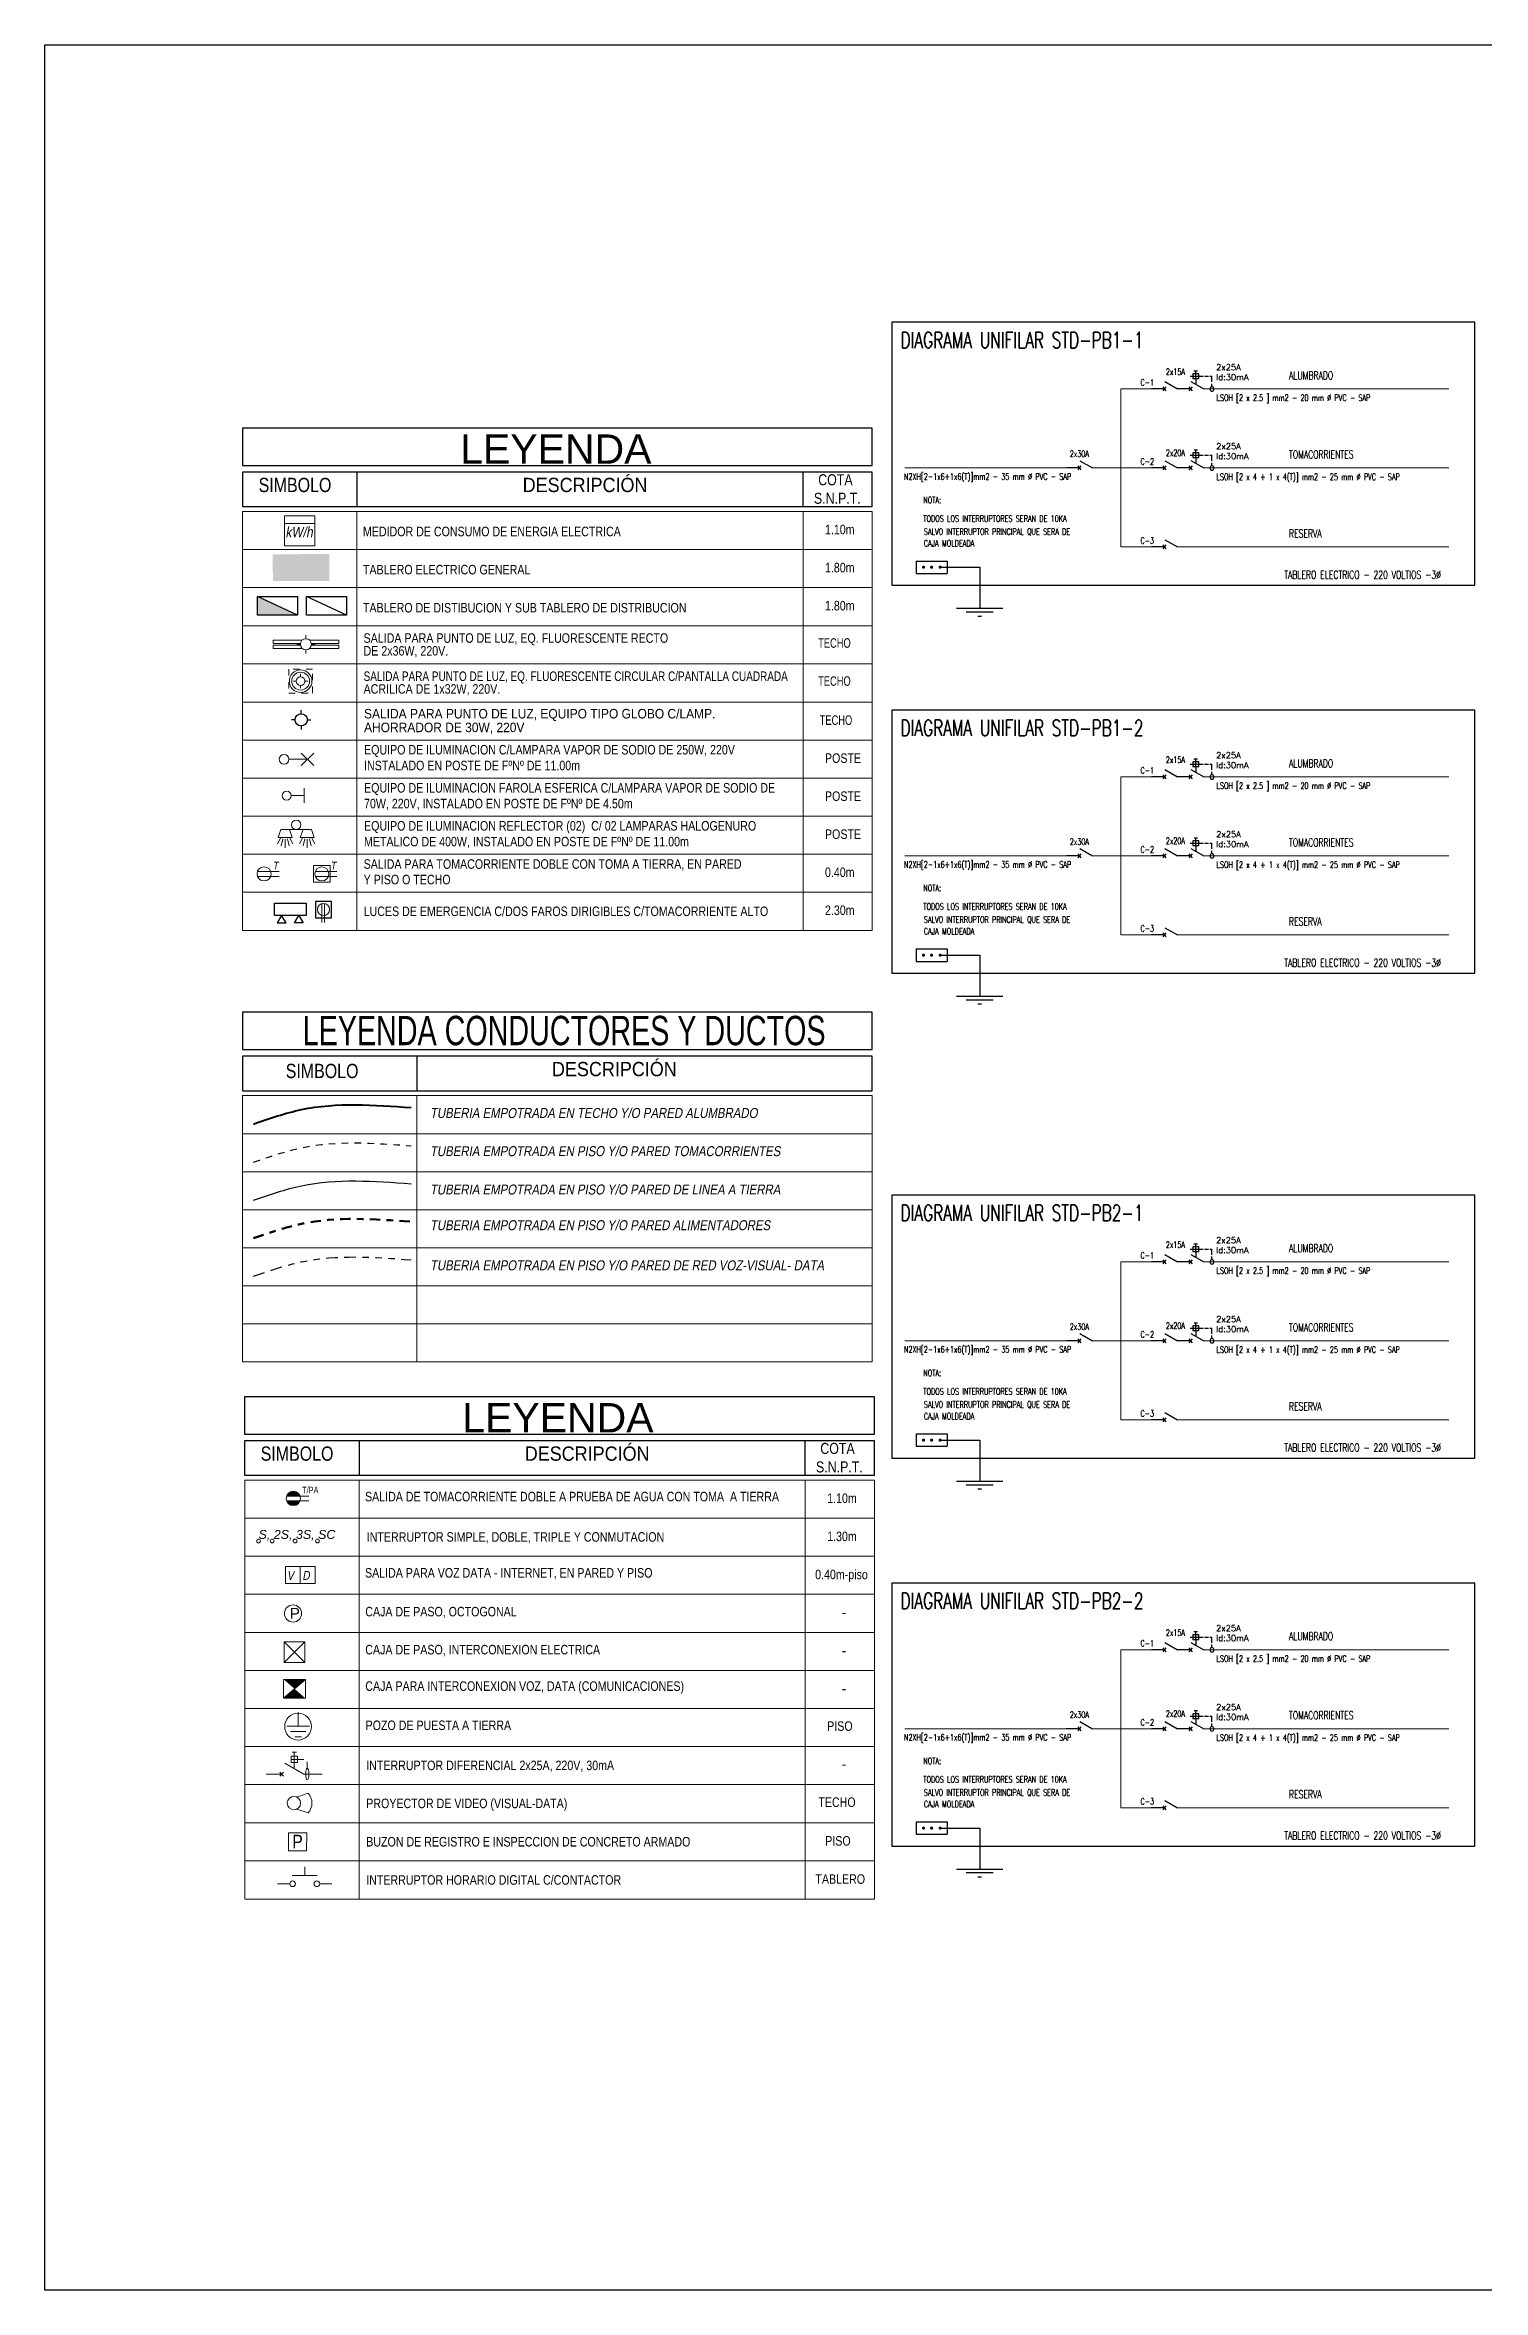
# Model space of a CAD drawing. Header units: millimetres. Extents: x 3354 to 3637, y 1117 to 1358.
# Drawn here: x 3410.09 to 3432.33, y 1164.46 to 1199.18 of the extents above; entities that cross this region are included whole.
import ezdxf

# ---------------------------------------------------------------- set-up
doc = ezdxf.new("R2010")
doc.units = ezdxf.units.MM
for name, pattern in [('ACAD_ISO15W100', [39, 12, -3, 12, -3, 0, -3, 0, -3, 0, -3]), ('CONTINUA', [0]), ('DASHDOT2', [12.7, 6.35, -3.175, 0, -3.175]), ('DASHED', [0.75, 0.5, -0.25]), ('DASHED2', [0.375, 0.25, -0.125]), ('HIDDEN2', [0.1875, 0.125, -0.0625]), ('TRAZOS1', [0.15, 0.1, -0.05])]:
    doc.linetypes.add(name, pattern=pattern)
for name, color, linetype, lineweight in [('0-Accesorio', 4, 'Continuous', 20), ('06- DIAFRAMA UNIFILARES', 44, 'HIDDEN2', 15), ('ACCESORIO', 4, 'Continuous', 20), ('ACCESORIOS', 4, 'Continuous', 18), ('ALIMENTADORES', 43, 'DASHDOT2', 50), ('buzones', 4, 'Continuous', 18), ('CAB30mm', 60, 'Continuous', 30), ('columnas', 1, 'Continuous', 5), ('FIERR2', 41, 'Continuous', 20), ('INST. TOMAC.', 3, 'DASHED', 30), ('LAMPARAS', 2, 'Continuous', 13), ('LAMPARAS AHORRADORAS', 2, 'Continuous', 20), ('RED ALUMBRADO', 6, 'Continuous', 40), ('RED RED TV CABLE', 241, 'ACAD_ISO15W100', 40), ('RED TIERRA', 21, 'T_LINE', 30), ('SANIT', 160, 'Continuous', 60), ('TABLERO', 122, 'Continuous', 25), ('tableros y cables', 14, 'Continuous', 18)]:
    doc.layers.add(name, color=color, linetype=linetype, lineweight=lineweight)
for name, color, linetype in [('06-LNA FZA', 150, 'Continuous'), ('10LAUXILIAR', 1, 'Continuous'), ('40ALUMBRADO', 5, 'Continuous'), ('B-NOTAS', 7, 'Continuous'), ('EQUIPOS', 4, 'Continuous'), ('G-TEXTOS-NOTAS', 7, 'Continuous'), ('LUMINARIAS', 2, 'Continuous')]:
    doc.layers.add(name, color=color, linetype=linetype)
doc.layers.add('texto', color=7, linetype='Continuous', lineweight=9, true_color=0x000000)
doc.styles.add('2-SIETE', font='ARIALN.TTF', dxfattribs={"height": 0.07})
doc.styles.add('50-NOTAS', font='romans.shx', dxfattribs={"height": 0.1})
doc.styles.add('A-1', font='arial.ttf', dxfattribs={"height": 0.075})
doc.styles.add('B-NOTAS', font='romans.shx', dxfattribs={"width": 0.8, "height": 2.5})
doc.styles.add('BYE', font='ARIALN.TTF', dxfattribs={"oblique": 10, "height": 2})
doc.styles.add('NPT', font='arial.ttf', dxfattribs={"height": 0.1})
doc.styles.get("Standard").update_dxf_attribs({"font": 'arial.ttf'})
doc.linetypes.add('T_LINE', pattern='A,12.7,-5.08,["T",Standard,S=2.54,R=0,X=-2.54,Y=-1.27],-6.35', length=24.13)

# ---------------------------------------------------------------- blocks, each defined once
blk = doc.blocks.new('TOMA A PRUEBA DE AGUA')
at = {"layer": 'ACCESORIOS'}
h = blk.add_hatch(color=256, dxfattribs=at)
h.paths.add_polyline_path([(2284.459, 573.798), (2284.733, 573.798, 0.724865)])
h.paths.add_polyline_path([(2284.733, 573.708), (2284.459, 573.708, 0.724865)])
at = {"layer": 'ACCESORIOS', "linetype": 'Continuous', "lineweight": 20, "ltscale": 0.1}
for p, q in [((2284.459, 573.798), (2284.908, 573.798)), ((2284.459, 573.708), (2284.908, 573.708))]:
    blk.add_line(p, q, dxfattribs=at)
blk.add_circle((2284.596, 573.753), 0.144, dxfattribs=at)
at = {"layer": 'ACCESORIOS', "style": 'A-1', "width": 0.8}
blk.add_text('T/PA', height=0.1316, dxfattribs=at).set_placement((2284.774, 573.856))
blk = doc.blocks.new('CAJA DE PASO CUADRADO')
at = {"layer": 'ACCESORIOS', "linetype": 'Continuous', "lineweight": 20, "ltscale": 0.1}
for p, q in [((3457.161, 1211.357), (3457.482, 1211.036)), ((3457.482, 1211.357), (3457.161, 1211.036))]:
    blk.add_line(p, q, dxfattribs=at)
blk.add_lwpolyline([(3457.482, 1211.357), (3457.161, 1211.357), (3457.161, 1211.036), (3457.482, 1211.036)], close=True, dxfattribs=at)
blk = doc.blocks.new('TABLERO ELECTRICO')
at = {"layer": 'TABLERO'}
blk.add_hatch(color=256, dxfattribs=at).paths.add_polyline_path([(138.888, 62.418), (138.888, 61.688), (139.228, 62.418)])
blk.add_line((138.888, 61.688), (139.228, 62.418), dxfattribs=at)
blk.add_lwpolyline([(139.228, 62.418), (139.228, 61.688), (138.888, 61.688), (138.888, 62.418)], close=True, dxfattribs=at)
blk = doc.blocks.new('tomacorriente')
at = {"layer": 'ACCESORIOS'}
for p, q in [((192.164, 54.007), (192.389, 54.007)), ((192.164, 53.958), (192.389, 53.958))]:
    blk.add_line(p, q, dxfattribs=at)
blk.add_circle((192.232, 53.983), 0.0729, dxfattribs=at)
at = {"layer": 'ACCESORIOS', "style": 'BYE', "oblique": 10}
blk.add_text('T', height=0.0794, dxfattribs=at).set_placement((192.322, 54.03))
blk = doc.blocks.new('MEDIDOR ELECTRICO')
at = {"layer": 'ACCESORIO', "linetype": 'Continuous', "lineweight": 20, "ltscale": 0.1}
blk.add_line((3557.225, 1214.428), (3557.835, 1214.428), dxfattribs=at)
blk.add_lwpolyline([(3557.225, 1214.58), (3557.835, 1214.58), (3557.835, 1213.977), (3557.225, 1213.977)], close=True, dxfattribs=at)
at = {"layer": 'ACCESORIO', "linetype": 'Continuous', "lineweight": 20, "ltscale": 0.1, "style": 'BYE', "oblique": 10}
blk.add_text('kW/h', height=0.2098, dxfattribs=at).set_placement((3557.244, 1214.148))
blk = doc.blocks.new('fl')
at = {"layer": 'LAMPARAS AHORRADORAS'}
for p, q in [((3552.821, 1728.15), (3552.754, 1728.15)), ((3552.922, 1728.251), (3552.922, 1728.318)), ((3552.922, 1728.049), (3552.922, 1727.982)), ((3553.023, 1728.15), (3553.09, 1728.15))]:
    blk.add_line(p, q, dxfattribs=at)
for points in [[(3552.906, 1728.249), (3552.906, 1728.75), (3552.846, 1728.75), (3552.846, 1728.216)], [(3552.938, 1728.249), (3552.938, 1728.75), (3552.998, 1728.75), (3552.998, 1728.216)], [(3552.846, 1728.084), (3552.846, 1727.55), (3552.906, 1727.55), (3552.906, 1728.05)], [(3552.998, 1728.084), (3552.998, 1727.55), (3552.938, 1727.55), (3552.938, 1728.05)]]:
    blk.add_lwpolyline(points, dxfattribs=at)
blk.add_circle((3552.922, 1728.15), 0.101, dxfattribs=at)
blk = doc.blocks.new('FLUORESCENTE CIRCULAR')
at = {"layer": 'LAMPARAS'}
for p, q in [((-792.671, 1801.4), (-792.719, 1801.4)), ((-792.598, 1801.472), (-792.598, 1801.521)), ((-792.598, 1801.328), (-792.598, 1801.28)), ((-792.526, 1801.4), (-792.478, 1801.4))]:
    blk.add_line(p, q, dxfattribs=at)
at = {"layer": 'LAMPARAS', "linetype": 'TRAZOS1', "ltscale": 0.75}
blk.add_lwpolyline([(-792.798, 1801.6), (-792.798, 1801.2), (-792.398, 1801.2), (-792.398, 1801.6)], close=True, dxfattribs=at)
at = {"layer": 'LAMPARAS'}
for radius in [0.189, 0.149, 0.0723]:
    blk.add_circle((-792.598, 1801.4), radius, dxfattribs=at)
blk = doc.blocks.new('reflect')
at = {"layer": 'LAMPARAS'}
for p, q in [((-0.501, 0.869, 0.008), (-0.751, 0.931, 0.014)), ((-0.477, 0.955, 0.007), (-0.677, 1.059, 0.012)), ((-0.451, 1.032, 0.007), (-0.174, 0.936)), ((-0.449, 0.543, 0.007), (-0.451, 1.032, 0.007)), ((-0.174, 0.399), (-0.174, 0.936)), ((-0.173, 0.64), (-0.174, 0.936)), ((-0.507, 0.787, 0.008), (-0.813, 0.786, 0.016)), ((-0.507, 0.011, 0.008), (-0.813, 0.012, 0.016)), ((-0.501, 0.706, 0.008), (-0.75, 0.642, 0.014)), ((-0.501, 0.093, 0.008), (-0.75, 0.156, 0.014)), ((-0.476, 0.619, 0.007), (-0.676, 0.514, 0.012)), ((-0.476, 0.179, 0.007), (-0.676, 0.284, 0.012)), ((-0.449, 0.255, 0.007), (-0.451, -0.233, 0.007)), ((-0.449, 0.543, 0.007), (-0.173, 0.64)), ((-0.449, 0.255, 0.007), (-0.173, 0.158)), ((-0.174, 0.399), (-0.174, -0.138)), ((-0.173, 0.158), (-0.174, -0.138)), ((-0.501, -0.07, 0.008), (-0.751, -0.132, 0.014)), ((-0.477, -0.157, 0.007), (-0.677, -0.261, 0.012)), ((-0.451, -0.233, 0.007), (-0.174, -0.138))]:
    blk.add_line(p, q, dxfattribs=at)
blk.add_circle((-0.005, 0.399), 0.169, dxfattribs=at)
blk = doc.blocks.new('T')
at = {"color": 4, "linetype": 'Continuous', "lineweight": 20, "ltscale": 0.1}
for p, q in [((-49.222, 238.573), (-49.433, 238.573)), ((-49.222, 238.544), (-49.433, 238.544))]:
    blk.add_line(p, q, dxfattribs=at)
blk.add_circle((-49.289, 238.556), 0.0671, dxfattribs=at)
blk = doc.blocks.new('SC')
at = {"layer": '06-LNA FZA'}
for p, q in [((-0.432, 0.057), (-0.342, -0.059)), ((-0.342, 0.057), (-0.432, -0.059)), ((-0.374, 0.211), (0, -0.001)), ((-0.387, -0.001), (-0.765, -0.001))]:
    blk.add_line(p, q, dxfattribs=at)
blk = doc.blocks.new('DIFERENCIAL')
at = {"color": 1, "linetype": 'Continuous', "ltscale": 0.1}
for p, q in [((-0.509, 0.412), (-0.575, 0.412)), ((-0.642, 0.319), (-0.602, 0.319)), ((-0.58, 0.319), (-0.504, 0.319)), ((-0.542, 0.281), (-0.542, 0.356)), ((-0.48, 0.319), (-0.407, 0.319)), ((-0.385, 0.319), (-0.31, 0.319)), ((-0.287, 0.319), (-0.248, 0.319)), ((-0.248, 0.216), (-0.248, 0.319)), ((-0.248, 0.134), (-0.248, 0.183))]:
    blk.add_line(p, q, dxfattribs=at)
for points in [[(-0.542, 0.376), (-0.542, 0.412)], [(-0.542, 0.261), (-0.542, 0.171)]]:
    blk.add_lwpolyline(points, dxfattribs=at)
blk.add_lwpolyline([(-0.596, 0.276), (-0.486, 0.276), (-0.486, 0.361), (-0.596, 0.361)], close=True, dxfattribs=at)
blk.add_ellipse((-0.248, 0.087), major_axis=(0, -0.0467), ratio=0.654896, dxfattribs=at)
at = {"layer": 'G-TEXTOS-NOTAS', "style": '50-NOTAS'}
for s, p in [('2x25A', (-0.172, 0.427)), ('Id:30mA', (-0.172, 0.247))]:
    blk.add_text(s, height=0.11, dxfattribs=at).set_placement(p)
blk = doc.blocks.new('ID')
at = {"color": 1, "linetype": 'Continuous', "ltscale": 0.1}
for p, q in [((3472.703, 1590.813), (3472.737, 1590.813)), ((3472.756, 1590.813), (3472.82, 1590.813)), ((3472.816, 1590.892), (3472.76, 1590.892)), ((3472.788, 1590.781), (3472.788, 1590.845)), ((3472.841, 1590.813), (3472.903, 1590.813)), ((3472.922, 1590.813), (3472.986, 1590.813)), ((3473.005, 1590.813), (3473.038, 1590.813)), ((3473.038, 1590.725), (3473.038, 1590.813)), ((3473.038, 1590.655), (3473.038, 1590.697))]:
    blk.add_line(p, q, dxfattribs=at)
blk.add_lwpolyline([(3472.742, 1590.777), (3472.835, 1590.777), (3472.835, 1590.849), (3472.742, 1590.849)], close=True, dxfattribs=at)
for points in [[(3472.788, 1590.862), (3472.788, 1590.892)], [(3472.788, 1590.764), (3472.788, 1590.687)]]:
    blk.add_lwpolyline(points, dxfattribs=at)
blk.add_ellipse((3473.038, 1590.616), major_axis=(0, -0.0398), ratio=0.654896, dxfattribs=at)
at = {"layer": 'G-TEXTOS-NOTAS', "style": '50-NOTAS'}
for s, p in [('2x25A', (3473.103, 1590.905)), ('Id:30mA', (3473.103, 1590.752))]:
    blk.add_text(s, height=0.0937, dxfattribs=at).set_placement(p)

msp = doc.modelspace()

# ---------------------------------------------------------------- hatches: boundary and pattern name
at = {"layer": 'ACCESORIOS'}
h = msp.add_hatch(color=256, dxfattribs=at)
h.dxf.hatch_style = 1
h.paths.add_polyline_path([(3413.781, 1173.905), (3413.95, 1173.758), (3414.12, 1173.904), (3414.12, 1173.905)])
h.paths.add_polyline_path([(3413.781, 1173.613), (3414.116, 1173.613), (3413.95, 1173.758)])
at = {"layer": 'TABLERO', "linetype": 'Continuous'}
h = msp.add_hatch(color=256, dxfattribs=at)
h.dxf.hatch_style = 1
h.paths.add_polyline_path([(3414.487, 1190.891), (3414.486, 1191.308), (3414.05, 1191.307), (3413.613, 1191.306), (3413.614, 1190.891)])

# ---------------------------------------------------------------- linework, layer by layer
at = {"color": 4, "linetype": 'Continuous', "lineweight": 20, "ltscale": 0.1}
for p, q in [((3414.005, 1173.399), (3414.005, 1173.181)), ((3413.831, 1173.181), (3414.18, 1173.181)), ((3413.831, 1173.181), (3414.18, 1173.181)), ((3413.885, 1173.098), (3414.125, 1173.098)), ((3413.953, 1173.015), (3414.057, 1173.015))]:
    msp.add_line(p, q, dxfattribs=at)
at = {"ltscale": 2}
msp.add_lwpolyline([(3410.089, 1199.183), (3462.641, 1199.183), (3462.641, 1164.459), (3410.089, 1164.459)], close=True, dxfattribs=at)
at = {"color": 2, "lineweight": 25}
for points in [[(3414.13, 1185.721), (3413.638, 1185.721), (3413.638, 1185.909), (3414.13, 1185.909)], [(3413.75, 1185.721), (3413.683, 1185.604), (3413.818, 1185.604)], [(3414.018, 1185.721), (3414.085, 1185.604), (3413.95, 1185.604)]]:
    msp.add_lwpolyline(points, close=True, dxfattribs=at)
msp.add_lwpolyline([(3414.521, 1185.935), (3414.272, 1185.935), (3414.272, 1185.685), (3414.521, 1185.685)], close=True)
at = {"color": 4, "linetype": 'Continuous', "lineweight": 20, "ltscale": 0.1}
msp.add_circle((3414.004, 1173.174), 0.207, dxfattribs=at)
at = {"layer": '0-Accesorio', "linetype": 'Continuous'}
for p, q in [((3414.107, 1170.871), (3414.107, 1171.003)), ((3413.915, 1170.871), (3414.3, 1170.871))]:
    msp.add_line(p, q, dxfattribs=at)
for centre in [(3413.92, 1170.744), (3414.295, 1170.744)]:
    msp.add_circle(centre, 0.0436, dxfattribs=at)
at = {"layer": '06- DIAFRAMA UNIFILARES', "color": 150, "linetype": 'CONTINUA'}
for p, q in [((3426.724, 1193.863), (3426.724, 1191.418)), ((3427.199, 1193.863), (3426.724, 1193.863)), ((3428.007, 1193.864), (3431.795, 1193.864)), ((3425.887, 1192.641), (3423.386, 1192.641)), ((3426.724, 1192.641), (3426.287, 1192.641)), ((3427.199, 1192.641), (3426.724, 1192.641)), ((3428.007, 1192.642), (3431.795, 1192.642)), ((3427.199, 1191.418), (3426.724, 1191.418)), ((3427.602, 1191.419), (3431.795, 1191.419)), ((3426.724, 1187.863), (3426.724, 1185.418)), ((3427.199, 1187.863), (3426.724, 1187.863)), ((3428.007, 1187.864), (3431.795, 1187.864)), ((3425.887, 1186.641), (3423.386, 1186.641)), ((3426.724, 1186.641), (3426.287, 1186.641)), ((3427.199, 1186.641), (3426.724, 1186.641)), ((3428.007, 1186.642), (3431.795, 1186.642)), ((3427.199, 1185.418), (3426.724, 1185.418)), ((3427.602, 1185.419), (3431.795, 1185.419)), ((3426.724, 1180.363), (3426.724, 1177.918)), ((3427.199, 1180.363), (3426.724, 1180.363)), ((3428.007, 1180.364), (3431.795, 1180.364)), ((3425.887, 1179.141), (3423.386, 1179.141)), ((3426.724, 1179.141), (3426.287, 1179.141)), ((3427.199, 1179.141), (3426.724, 1179.141)), ((3428.007, 1179.142), (3431.795, 1179.142)), ((3427.199, 1177.918), (3426.724, 1177.918)), ((3427.602, 1177.919), (3431.795, 1177.919)), ((3426.724, 1174.363), (3426.724, 1171.918)), ((3427.199, 1174.363), (3426.724, 1174.363)), ((3428.007, 1174.364), (3431.795, 1174.364)), ((3425.887, 1173.141), (3423.386, 1173.141)), ((3426.724, 1173.141), (3426.287, 1173.141)), ((3427.199, 1173.141), (3426.724, 1173.141)), ((3428.007, 1173.142), (3431.795, 1173.142)), ((3427.199, 1171.918), (3426.724, 1171.918)), ((3427.602, 1171.919), (3431.795, 1171.919))]:
    msp.add_line(p, q, dxfattribs=at)
at = {"layer": '10LAUXILIAR', "color": 3, "linetype": 'Continuous'}
for p, q in [((3423.56, 1191.201, -1.41), (3424.04, 1191.201, -1.41)), ((3423.56, 1191.201, -1.41), (3423.56, 1191.009, -1.41)), ((3423.944, 1191.105, -1.41), (3424.543, 1191.105, -1.41)), ((3424.04, 1191.201, -1.41), (3424.04, 1191.009, -1.41)), ((3424.543, 1191.105, -1.41), (3424.543, 1190.47, -1.41)), ((3423.56, 1191.009, -1.41), (3424.04, 1191.009, -1.41)), ((3424.183, 1190.47, -1.41), (3424.903, 1190.47, -1.41)), ((3424.334, 1190.416, -1.41), (3424.751, 1190.416, -1.41)), ((3424.515, 1190.35, -1.41), (3424.569, 1190.35, -1.41)), ((3423.56, 1185.201, -1.41), (3424.04, 1185.201, -1.41)), ((3423.56, 1185.201, -1.41), (3423.56, 1185.009, -1.41)), ((3424.04, 1185.201, -1.41), (3424.04, 1185.009, -1.41)), ((3423.56, 1185.009, -1.41), (3424.04, 1185.009, -1.41)), ((3423.944, 1185.105, -1.41), (3424.543, 1185.105, -1.41)), ((3424.543, 1185.105, -1.41), (3424.543, 1184.47, -1.41)), ((3424.183, 1184.47, -1.41), (3424.903, 1184.47, -1.41)), ((3424.334, 1184.416, -1.41), (3424.751, 1184.416, -1.41)), ((3424.515, 1184.35, -1.41), (3424.569, 1184.35, -1.41)), ((3423.56, 1177.701, -1.41), (3424.04, 1177.701, -1.41)), ((3423.56, 1177.701, -1.41), (3423.56, 1177.509, -1.41)), ((3423.56, 1177.509, -1.41), (3424.04, 1177.509, -1.41)), ((3423.944, 1177.605, -1.41), (3424.543, 1177.605, -1.41)), ((3424.04, 1177.701, -1.41), (3424.04, 1177.509, -1.41)), ((3424.543, 1177.605, -1.41), (3424.543, 1176.97, -1.41)), ((3424.183, 1176.97, -1.41), (3424.903, 1176.97, -1.41)), ((3424.334, 1176.916, -1.41), (3424.751, 1176.916, -1.41)), ((3424.515, 1176.85, -1.41), (3424.569, 1176.85, -1.41)), ((3423.56, 1171.701, -1.41), (3424.04, 1171.701, -1.41)), ((3423.56, 1171.701, -1.41), (3423.56, 1171.509, -1.41)), ((3423.944, 1171.605, -1.41), (3424.543, 1171.605, -1.41)), ((3424.04, 1171.701, -1.41), (3424.04, 1171.509, -1.41)), ((3424.543, 1171.605, -1.41), (3424.543, 1170.97, -1.41)), ((3423.56, 1171.509, -1.41), (3424.04, 1171.509, -1.41)), ((3424.183, 1170.97, -1.41), (3424.903, 1170.97, -1.41)), ((3424.334, 1170.916, -1.41), (3424.751, 1170.916, -1.41)), ((3424.515, 1170.85, -1.41), (3424.569, 1170.85, -1.41))]:
    msp.add_line(p, q, dxfattribs=at)
at = {"layer": '10LAUXILIAR', "color": 3, "linetype": 'Continuous', "const_width": 0.024}
for points in [[(3423.663, 1191.105, 1), (3423.687, 1191.105, 1)], [(3423.788, 1191.105, 1), (3423.812, 1191.105, 1)], [(3423.92, 1191.105, 1), (3423.944, 1191.105, 1)], [(3423.663, 1185.105, 1), (3423.687, 1185.105, 1)], [(3423.788, 1185.105, 1), (3423.812, 1185.105, 1)], [(3423.92, 1185.105, 1), (3423.944, 1185.105, 1)], [(3423.663, 1177.605, 1), (3423.687, 1177.605, 1)], [(3423.788, 1177.605, 1), (3423.812, 1177.605, 1)], [(3423.92, 1177.605, 1), (3423.944, 1177.605, 1)], [(3423.663, 1171.605, 1), (3423.687, 1171.605, 1)], [(3423.788, 1171.605, 1), (3423.812, 1171.605, 1)], [(3423.92, 1171.605, 1), (3423.944, 1171.605, 1)]]:
    msp.add_lwpolyline(points, format="xyb", close=True, dxfattribs=at)
at = {"layer": '40ALUMBRADO'}
for points in [[(3432.201, 1194.894), (3423.183, 1194.894), (3423.183, 1190.825), (3432.201, 1190.825)], [(3432.201, 1188.894), (3423.183, 1188.894), (3423.183, 1184.825), (3432.201, 1184.825)], [(3432.201, 1181.394), (3423.183, 1181.394), (3423.183, 1177.325), (3432.201, 1177.325)], [(3432.201, 1175.394), (3423.183, 1175.394), (3423.183, 1171.325), (3432.201, 1171.325)]]:
    msp.add_lwpolyline(points, close=True, dxfattribs=at)
for points in [[(3425.887, 1192.641), (3425.884, 1192.641), (3425.884, 1192.641), (3425.887, 1192.641)], [(3426.287, 1192.641), (3426.288, 1192.641), (3426.288, 1192.641), (3426.287, 1192.641)], [(3425.887, 1186.641), (3425.884, 1186.641), (3425.884, 1186.641), (3425.887, 1186.641)], [(3426.287, 1186.641), (3426.288, 1186.641), (3426.288, 1186.641), (3426.287, 1186.641)], [(3425.887, 1179.141), (3425.884, 1179.141), (3425.884, 1179.141), (3425.887, 1179.141)], [(3426.287, 1179.141), (3426.288, 1179.141), (3426.288, 1179.141), (3426.287, 1179.141)], [(3425.887, 1173.141), (3425.884, 1173.141), (3425.884, 1173.141), (3425.887, 1173.141)], [(3426.287, 1173.141), (3426.288, 1173.141), (3426.288, 1173.141), (3426.287, 1173.141)]]:
    msp.add_lwpolyline(points, dxfattribs=at)
at = {"layer": 'ACCESORIOS', "color": 4, "linetype": 'Continuous', "lineweight": 20, "ltscale": 0.1}
msp.add_line((3414.038, 1175.385), (3414.038, 1175.651), dxfattribs=at)
msp.add_line((3414.038, 1175.385), (3414.038, 1175.651), dxfattribs=at)
at = {"layer": 'ACCESORIOS', "linetype": 'Continuous', "lineweight": 20, "ltscale": 0.1}
msp.add_line((3414.12, 1173.904), (3413.781, 1173.613), dxfattribs=at)
at = {"layer": 'ACCESORIOS'}
for p, q in [((3413.895, 1172.667), (3413.995, 1172.667)), ((3413.911, 1172.777), (3413.98, 1172.777)), ((3413.945, 1172.526), (3413.945, 1172.777)), ((3413.945, 1172.717), (3413.945, 1172.617)), ((3413.751, 1172.44), (3413.51, 1172.44)), ((3413.721, 1172.41), (3413.781, 1172.47)), ((3413.781, 1172.41), (3413.721, 1172.47)), ((3414.093, 1172.44), (3413.797, 1172.611)), ((3414.093, 1172.44), (3414.376, 1172.44))]:
    msp.add_line(p, q, dxfattribs=at)
at = {"layer": 'ACCESORIOS', "linetype": 'DASHED2', "ltscale": 0.005}
for p in [(3413.995, 1172.667), (3414.146, 1172.529)]:
    msp.add_line(p, (3414.146, 1172.667), dxfattribs=at)
at = {"layer": 'ACCESORIOS', "color": 1, "linetype": 'Continuous', "lineweight": 20, "ltscale": 0.1}
for p, q in [((3413.986, 1172.084), (3414.159, 1172.143)), ((3413.986, 1171.899), (3414.159, 1171.84))]:
    msp.add_line(p, q, dxfattribs=at)
at = {"layer": 'ACCESORIOS'}
for points in [[(3414.501, 1186.49), (3414.243, 1186.49), (3414.243, 1186.232), (3414.501, 1186.232)], [(3413.995, 1172.717), (3413.895, 1172.717), (3413.895, 1172.617), (3413.995, 1172.617)]]:
    msp.add_lwpolyline(points, close=True, dxfattribs=at)
at = {"layer": 'ACCESORIOS', "color": 4, "linetype": 'Continuous', "lineweight": 20, "ltscale": 0.1}
msp.add_lwpolyline([(3413.808, 1175.651), (3414.268, 1175.651), (3414.268, 1175.385), (3413.808, 1175.385)], close=True, dxfattribs=at)
at = {"layer": 'ACCESORIOS', "linetype": 'Continuous', "lineweight": 20, "ltscale": 0.1}
msp.add_lwpolyline([(3414.12, 1173.613), (3413.781, 1173.613), (3413.781, 1173.905), (3414.12, 1173.905)], close=True, dxfattribs=at)
at = {"layer": 'ACCESORIOS'}
for centre, radius in [((3413.393, 1176.045), 0.0292), ((3413.604, 1176.045), 0.0292), ((3413.957, 1176.045), 0.0292), ((3414.303, 1176.045), 0.0292), ((3413.926, 1174.924), 0.133)]:
    msp.add_circle(centre, radius, dxfattribs=at)
at = {"layer": 'ACCESORIOS', "color": 1, "linetype": 'Continuous', "lineweight": 20, "ltscale": 0.1}
msp.add_circle((3413.94, 1171.991), 0.103, dxfattribs=at)
msp.add_arc((3413.994, 1171.991), 0.224, 317.5277, 42.4723, dxfattribs=at)
at = {"layer": 'ACCESORIOS'}
msp.add_ellipse((3414.146, 1172.44), major_axis=(0, -0.0894), ratio=0.271389, dxfattribs=at)
at = {"layer": 'ALIMENTADORES', "ltscale": 0.025}
msp.add_spline([(3413.317, 1180.728), (3414.057, 1180.951), (3415.753, 1180.982)], degree=3, dxfattribs=at)
at = {"layer": 'buzones', "linetype": 'Continuous', "ltscale": 0.25}
msp.add_lwpolyline([(3414.136, 1171.252), (3414.137, 1171.53), (3413.858, 1171.53), (3413.858, 1171.252)], close=True, dxfattribs=at)
at = {"layer": 'CAB30mm'}
for p, q in [((3414.913, 1192.577), (3414.913, 1192.042)), ((3421.813, 1192.042), (3421.813, 1192.577)), ((3415.838, 1183.543), (3415.838, 1183.009)), ((3414.946, 1177.596), (3414.946, 1177.061)), ((3421.845, 1177.061), (3421.845, 1177.596))]:
    msp.add_line(p, q, dxfattribs=at)
for points in [[(3413.146, 1192.679), (3422.883, 1192.679), (3422.883, 1193.258), (3413.146, 1193.258)], [(3413.146, 1192.042), (3422.883, 1192.042), (3422.883, 1192.577), (3413.146, 1192.577)], [(3413.144, 1183.645), (3422.881, 1183.645), (3422.881, 1184.224), (3413.144, 1184.224)], [(3413.144, 1183.009), (3422.881, 1183.009), (3422.881, 1183.543), (3413.144, 1183.543)], [(3413.178, 1177.698), (3422.915, 1177.698), (3422.915, 1178.277), (3413.178, 1178.277)], [(3413.178, 1177.061), (3422.915, 1177.061), (3422.915, 1177.596), (3413.178, 1177.596)]]:
    msp.add_lwpolyline(points, close=True, dxfattribs=at)
at = {"layer": 'FIERR2'}
for p, q in [((3413.145, 1191.967), (3413.145, 1185.488)), ((3413.145, 1191.967), (3422.883, 1191.967)), ((3414.913, 1191.967), (3414.913, 1185.488)), ((3421.813, 1191.967), (3421.813, 1185.488)), ((3422.883, 1191.967), (3422.883, 1185.488)), ((3413.145, 1191.378), (3422.883, 1191.378)), ((3413.145, 1190.789), (3422.883, 1190.789)), ((3413.145, 1190.2), (3422.883, 1190.2)), ((3413.145, 1189.609), (3422.883, 1189.609)), ((3413.145, 1189.02), (3422.883, 1189.02)), ((3413.145, 1188.431), (3422.883, 1188.431)), ((3413.145, 1188.431), (3422.883, 1188.431)), ((3413.145, 1187.843), (3422.883, 1187.843)), ((3413.145, 1187.255), (3422.883, 1187.255)), ((3413.145, 1186.667), (3422.883, 1186.667)), ((3413.145, 1186.078), (3422.883, 1186.078)), ((3413.145, 1185.488), (3422.883, 1185.488)), ((3413.145, 1182.933), (3413.145, 1178.814)), ((3413.145, 1182.933), (3422.883, 1182.933)), ((3415.839, 1182.933), (3415.839, 1178.814)), ((3422.883, 1182.933), (3422.883, 1178.814)), ((3413.145, 1182.344), (3422.883, 1182.344)), ((3413.145, 1181.756), (3422.883, 1181.756)), ((3413.145, 1181.167), (3422.883, 1181.167)), ((3413.145, 1180.579), (3422.883, 1180.579)), ((3413.145, 1179.991), (3422.883, 1179.991)), ((3413.145, 1179.403), (3422.883, 1179.403)), ((3413.145, 1178.814), (3422.883, 1178.814)), ((3413.179, 1176.986), (3413.179, 1170.506)), ((3413.179, 1176.986), (3422.916, 1176.986)), ((3414.947, 1176.986), (3414.947, 1170.506)), ((3421.847, 1176.986), (3421.847, 1170.506)), ((3422.916, 1176.986), (3422.916, 1170.506)), ((3413.179, 1176.396), (3422.916, 1176.396)), ((3413.179, 1175.808), (3422.916, 1175.808)), ((3413.179, 1175.22), (3422.916, 1175.22)), ((3413.179, 1174.632), (3422.916, 1174.632)), ((3413.179, 1174.043), (3422.916, 1174.043)), ((3413.179, 1173.455), (3422.916, 1173.455)), ((3413.179, 1172.867), (3422.916, 1172.867)), ((3413.179, 1172.279), (3422.916, 1172.279)), ((3413.179, 1171.688), (3422.916, 1171.688)), ((3413.179, 1171.097), (3422.916, 1171.097)), ((3413.179, 1170.506), (3422.916, 1170.506))]:
    msp.add_line(p, q, dxfattribs=at)
at = {"layer": 'INST. TOMAC.', "ltscale": 0.01}
msp.add_spline([(3413.317, 1181.904), (3414.057, 1182.127), (3415.753, 1182.158)], degree=3, dxfattribs=at)
at = {"layer": 'LAMPARAS'}
for p, q in [((3413.863, 1188.135), (3414.149, 1188.135)), ((3414.246, 1188.231), (3414.053, 1188.038)), ((3414.053, 1188.231), (3414.246, 1188.038)), ((3413.899, 1187.573), (3414.1, 1187.573)), ((3414.1, 1187.459), (3414.1, 1187.686))]:
    msp.add_line(p, q, dxfattribs=at)
for centre, radius in [((3413.788, 1188.135), 0.0752), ((3413.828, 1187.573), 0.0707)]:
    msp.add_circle(centre, radius, dxfattribs=at)
at = {"layer": 'LUMINARIAS'}
for p, q in [((3413.958, 1188.745), (3413.902, 1188.745)), ((3414.053, 1188.839), (3414.053, 1188.896)), ((3414.053, 1188.65), (3414.053, 1188.594)), ((3414.147, 1188.745), (3414.203, 1188.745))]:
    msp.add_line(p, q, dxfattribs=at)
msp.add_circle((3414.053, 1188.745), 0.0947, dxfattribs=at)
at = {"layer": 'RED ALUMBRADO'}
msp.add_spline([(3413.317, 1182.494), (3414.057, 1182.717), (3415.753, 1182.747)], degree=3, dxfattribs=at)
at = {"layer": 'RED RED TV CABLE', "lineweight": 30, "ltscale": 0.015}
msp.add_spline([(3413.317, 1180.14), (3414.057, 1180.363), (3415.753, 1180.393)], degree=3, dxfattribs=at)
at = {"layer": 'RED TIERRA', "ltscale": 0.02}
msp.add_spline([(3413.317, 1181.316), (3414.057, 1181.539), (3415.753, 1181.57)], degree=3, dxfattribs=at)
at = {"layer": 'TABLERO'}
msp.add_line((3414.752, 1190.363), (3414.135, 1190.651), dxfattribs=at)
msp.add_lwpolyline([(3414.135, 1190.651), (3414.752, 1190.651), (3414.752, 1190.363), (3414.135, 1190.363)], close=True, dxfattribs=at)
at = {"layer": 'tableros y cables'}
for p, q in [((3413.687, 1170.744), (3413.876, 1170.744)), ((3414.528, 1170.744), (3414.339, 1170.744))]:
    msp.add_line(p, q, dxfattribs=at)

# ---------------------------------------------------------------- block references
at = {"color": 4, "lineweight": 25, "xscale": 1.386000000000458, "yscale": 1.386000000000458, "zscale": 1.386000000000458, "rotation": 90}
msp.add_blockref('T', (3745.036, 1254.126), dxfattribs=at)
at = {"layer": '06- DIAFRAMA UNIFILARES', "color": 1, "linetype": 'CONTINUA', "xscale": 0.5280000000003002, "yscale": 0.5280000000003002, "zscale": 0.5280000000003002}
for p in [(3427.603, 1193.864), (3428.007, 1193.864), (3426.288, 1192.641), (3427.603, 1192.641), (3428.007, 1192.642), (3427.603, 1191.419), (3427.603, 1187.864), (3428.007, 1187.864), (3426.288, 1186.641), (3427.603, 1186.641), (3428.007, 1186.642), (3427.603, 1185.419), (3427.603, 1180.364), (3428.007, 1180.364), (3426.288, 1179.141), (3427.603, 1179.141), (3428.007, 1179.142), (3427.603, 1177.919), (3427.603, 1174.364), (3428.007, 1174.364), (3426.288, 1173.141), (3427.603, 1173.141), (3428.007, 1173.142), (3427.603, 1171.919)]:
    msp.add_blockref('SC', p, dxfattribs=at)
at = {"layer": '40ALUMBRADO'}
for p in [(-44.903, -397.976), (-44.903, -397.976), (-44.903, -403.976), (-44.903, -403.976), (-44.903, -411.476), (-44.903, -411.476), (-44.903, -417.476), (-44.903, -417.476)]:
    msp.add_blockref('ID', p, dxfattribs=at)
at = {"layer": 'ACCESORIOS'}
for name, p, xscale, yscale, zscale in [('MEDIDOR ELECTRICO', (674.731, 256.674), 0.7700000000000001, 0.7700000000000001, 0.7700000000000001), ('tomacorriente', (3126.914, 1105.888), 1.49072, 1.49072, 1.49072), ('tomacorriente', (3127.807, 1105.888), 1.49072, 1.49072, 1.49072), ('TOMA A PRUEBA DE AGUA', (1654.791, 734.913), 0.7700000000000001, 0.7700000000000001, 0.7700000000000001), ('CAJA DE PASO CUADRADO', (-46.83, -38.081), 1.001, 1.001, 1.001)]:
    msp.add_blockref(name, p, dxfattribs=dict(at, xscale=xscale, yscale=yscale, zscale=zscale))
at = {"layer": 'EQUIPOS', "color": 3, "xscale": 0.8522151218380829, "yscale": 0.8522151218380829, "zscale": 0.8522151218380829}
for p in [(3428.346, 1193.787), (3428.346, 1187.787), (3428.346, 1180.287), (3428.346, 1174.287)]:
    msp.add_blockref('DIFERENCIAL', p, dxfattribs=at)
at = {"layer": 'LAMPARAS'}
for name, p, xscale, yscale, zscale, rotation in [('fl', (4877.868, -1819.411), 0.847, 0.847, 0.847, 90), ('reflect', (3414.15, 1187.123), 0.4385390625000001, 0.4385390625000001, 0.4385390625000001, 89.99999999999999)]:
    msp.add_blockref(name, p, dxfattribs=dict(at, xscale=xscale, yscale=yscale, zscale=zscale, rotation=rotation))
at = {"layer": 'LAMPARAS', "xscale": 0.9239999999999998, "yscale": 0.9239999999999998, "zscale": 0.9239999999999998}
msp.add_blockref('FLUORESCENTE CIRCULAR', (4146.404, -475.15), dxfattribs=at)
at = {"layer": 'TABLERO', "xscale": 0.8456448000000001, "yscale": 0.8456448000000001, "zscale": 0.8456448000000001, "rotation": 90}
msp.add_blockref('TABLERO ELECTRICO', (3466.159, 1072.913), dxfattribs=at)

# ---------------------------------------------------------------- texts
at = {"layer": 'ACCESORIOS', "color": 4, "linetype": 'Continuous', "lineweight": 20, "ltscale": 0.1, "style": 'BYE', "oblique": 10}
for s, p in [('V', (3413.833, 1175.444, 6483.859)), ('D', (3414.071, 1175.444, 8104.824))]:
    msp.add_text(s, height=0.135, rotation=360, dxfattribs=at).set_placement(p)
at = {"layer": 'ACCESORIOS', "attachment_point": 1}
for s, insert, char_height, width in [('{\\fArial|b0|i1|c0|p34;S, 2S, 3S, SC}', (3413.393, 1176.215), 0.13787, 3.60811), ('{\\fArial|b0|i0|c0|p34;P}', (3413.875, 1175.011), 0.16877, 0.1307)]:
    msp.add_mtext(s, dxfattribs=dict(at, insert=insert, char_height=char_height, width=width))
at = {"layer": 'B-NOTAS', "style": 'B-NOTAS', "width": 0.7}
for s, height, p in [('DIAGRAMA UNIFILAR STD-PB1-1', 0.2475, (3423.319, 1194.495)), ('2x15A', 0.099, (3427.421, 1194.078)), ('ALUMBRADO ', 0.1237, (3429.326, 1194.01)), ('LSOH [2 x 2.5 ] mm2 - 20 mm %%C PVC - SAP', 0.099, (3428.205, 1193.676)), ('2x30A', 0.099, (3425.936, 1192.81)), ('2x20A', 0.099, (3427.421, 1192.824)), ('TOMACORRIENTES', 0.12375, (3429.326, 1192.787)), ('N2XH[2-1x6+1x6(T)]mm2 - 35 mm %%C PVC - SAP', 0.099, (3423.372, 1192.458, 1.41)), ('LSOH [2 x 4 + 1 x 4(T)] mm2 - 25 mm %%C PVC - SAP', 0.099, (3428.205, 1192.454)), ('NOTA:', 0.099, (3423.672, 1192.094)), ('TODOS LOS INTERRUPTORES SERAN DE 10KA', 0.099, (3423.672, 1191.808)), ('SALVO INTERRUPTOR PRINCIPAL QUE SERA DE ', 0.099, (3423.68, 1191.606)), ('CAJA MOLDEADA', 0.099, (3423.68, 1191.426)), ('RESERVA', 0.1237, (3429.326, 1191.565)), ('TABLERO ELECTRICO - 220 VOLTIOS -3Ø', 0.12375, (3429.251, 1190.927, -1.41)), ('DIAGRAMA UNIFILAR STD-PB1-2', 0.2475, (3423.319, 1188.495)), ('2x15A', 0.099, (3427.421, 1188.078)), ('ALUMBRADO ', 0.1237, (3429.326, 1188.01)), ('LSOH [2 x 2.5 ] mm2 - 20 mm %%C PVC - SAP', 0.099, (3428.205, 1187.676)), ('2x30A', 0.099, (3425.936, 1186.81)), ('2x20A', 0.099, (3427.421, 1186.824)), ('TOMACORRIENTES', 0.12375, (3429.326, 1186.787)), ('N2XH[2-1x6+1x6(T)]mm2 - 35 mm %%C PVC - SAP', 0.099, (3423.372, 1186.458, 1.41)), ('LSOH [2 x 4 + 1 x 4(T)] mm2 - 25 mm %%C PVC - SAP', 0.099, (3428.205, 1186.454)), ('NOTA:', 0.099, (3423.672, 1186.094)), ('TODOS LOS INTERRUPTORES SERAN DE 10KA', 0.099, (3423.672, 1185.808)), ('SALVO INTERRUPTOR PRINCIPAL QUE SERA DE ', 0.099, (3423.68, 1185.606)), ('CAJA MOLDEADA', 0.099, (3423.68, 1185.426)), ('RESERVA', 0.1237, (3429.326, 1185.565)), ('TABLERO ELECTRICO - 220 VOLTIOS -3Ø', 0.12375, (3429.251, 1184.927, -1.41)), ('DIAGRAMA UNIFILAR STD-PB2-1', 0.2475, (3423.319, 1180.995)), ('2x15A', 0.099, (3427.421, 1180.578)), ('ALUMBRADO ', 0.1237, (3429.326, 1180.51)), ('LSOH [2 x 2.5 ] mm2 - 20 mm %%C PVC - SAP', 0.099, (3428.205, 1180.176)), ('2x30A', 0.099, (3425.936, 1179.31)), ('2x20A', 0.099, (3427.421, 1179.324)), ('TOMACORRIENTES', 0.12375, (3429.326, 1179.287)), ('N2XH[2-1x6+1x6(T)]mm2 - 35 mm %%C PVC - SAP', 0.099, (3423.372, 1178.958, 1.41)), ('LSOH [2 x 4 + 1 x 4(T)] mm2 - 25 mm %%C PVC - SAP', 0.099, (3428.205, 1178.954)), ('NOTA:', 0.099, (3423.672, 1178.594)), ('TODOS LOS INTERRUPTORES SERAN DE 10KA', 0.099, (3423.672, 1178.308)), ('SALVO INTERRUPTOR PRINCIPAL QUE SERA DE ', 0.099, (3423.68, 1178.106)), ('RESERVA', 0.1237, (3429.326, 1178.065)), ('CAJA MOLDEADA', 0.099, (3423.68, 1177.926)), ('TABLERO ELECTRICO - 220 VOLTIOS -3Ø', 0.12375, (3429.251, 1177.427, -1.41)), ('DIAGRAMA UNIFILAR STD-PB2-2', 0.2475, (3423.319, 1174.995)), ('2x15A', 0.099, (3427.421, 1174.578)), ('ALUMBRADO ', 0.1237, (3429.326, 1174.51)), ('LSOH [2 x 2.5 ] mm2 - 20 mm %%C PVC - SAP', 0.099, (3428.205, 1174.176)), ('2x30A', 0.099, (3425.936, 1173.31)), ('2x20A', 0.099, (3427.421, 1173.324)), ('TOMACORRIENTES', 0.12375, (3429.326, 1173.287)), ('N2XH[2-1x6+1x6(T)]mm2 - 35 mm %%C PVC - SAP', 0.099, (3423.372, 1172.958, 1.41)), ('LSOH [2 x 4 + 1 x 4(T)] mm2 - 25 mm %%C PVC - SAP', 0.099, (3428.205, 1172.954)), ('NOTA:', 0.099, (3423.672, 1172.594)), ('TODOS LOS INTERRUPTORES SERAN DE 10KA', 0.099, (3423.672, 1172.308)), ('SALVO INTERRUPTOR PRINCIPAL QUE SERA DE ', 0.099, (3423.68, 1172.106)), ('CAJA MOLDEADA', 0.099, (3423.68, 1171.926)), ('RESERVA', 0.1237, (3429.326, 1172.065)), ('TABLERO ELECTRICO - 220 VOLTIOS -3Ø', 0.12375, (3429.251, 1171.427, -1.41))]:
    msp.add_text(s, height=height, dxfattribs=at).set_placement(p)
at = {"layer": 'B-NOTAS', "ltscale": 0.25, "style": 'B-NOTAS', "width": 0.7}
for s, p in [('C-1', (3427.03, 1193.913)), ('C-2', (3427.03, 1192.69)), ('C-3', (3427.03, 1191.468)), ('C-1', (3427.03, 1187.913)), ('C-2', (3427.03, 1186.69)), ('C-3', (3427.03, 1185.468)), ('C-1', (3427.03, 1180.413)), ('C-2', (3427.03, 1179.19)), ('C-3', (3427.03, 1177.968)), ('C-1', (3427.03, 1174.413)), ('C-2', (3427.03, 1173.19)), ('C-3', (3427.03, 1171.968))]:
    msp.add_text(s, height=0.099, dxfattribs=at).set_placement(p)
at = {"layer": 'buzones', "ltscale": 0.5, "style": '2-SIETE'}
msp.add_text('P', height=0.21, rotation=359.9724, dxfattribs=at).set_placement((3413.916, 1171.291))
at = {"layer": 'columnas', "lineweight": 60, "style": 'NPT'}
for p in [(3416.51, 1192.706), (3416.542, 1177.725)]:
    msp.add_text('LEYENDA', height=0.4537, dxfattribs=at).set_placement(p)
at = {"layer": 'columnas', "lineweight": 60, "style": 'NPT', "width": 0.7}
msp.add_text('LEYENDA CONDUCTORES Y DUCTOS', height=0.45366, dxfattribs=at).set_placement((3414.076, 1183.713))
at = {"layer": 'SANIT', "attachment_point": 1}
for s, insert, char_height, width in [('{\\W0.8;SIMBOLO}', (3413.394, 1192.488), 0.22094, 1.40233), ('{\\W0.9;DESCRIPCIÓN}', (3417.477, 1192.488), 0.22094, 2.78074), (' {\\W0.8;COTA\\PS.N.P.T.}', (3421.98, 1192.543), 0.17145, 2.15786), ('{\\W0.8;SIMBOLO}', (3413.813, 1183.425), 0.22094, 1.40233), ('{\\W0.9;DESCRIPCIÓN}', (3417.93, 1183.454), 0.22094, 2.78074), ('{\\W0.8;SIMBOLO}', (3413.426, 1177.507), 0.22094, 1.40233), ('{\\W0.9;DESCRIPCIÓN}', (3417.509, 1177.507), 0.22094, 2.78074), (' {\\W0.8;COTA\\PS.N.P.T.}', (3422.012, 1177.562), 0.17145, 2.15786)]:
    msp.add_mtext(s, dxfattribs=dict(at, insert=insert, char_height=char_height, width=width))
at = {"layer": 'texto', "lineweight": 60}
for s, width, p in [('MEDIDOR DE CONSUMO DE ENERGIA ELECTRICA', 0.8, (3415.007, 1191.584)), ('TABLERO ELECTRICO GENERAL', 0.8, (3415.007, 1190.994)), ('TABLERO DE DISTIBUCION Y SUB TABLERO DE DISTRIBUCION', 0.8, (3415.007, 1190.405)), ('SALIDA PARA PUNTO DE LUZ, EQ. FLUORESCENTE RECTO', 0.8, (3415.017, 1189.936)), ('DE 2x36W, 220V.', 0.8, (3415.017, 1189.739)), ('ACRILICA DE 1x32W, 220V.', 0.8, (3415.017, 1189.149)), ('SALIDA PARA PUNTO DE LUZ, EQ. FLUORESCENTE CIRCULAR C/PANTALLA CUADRADA ', 0.75, (3415.017, 1189.346)), ('AHORRADOR DE 30W, 220V', 0.9, (3415.024, 1188.554)), ('SALIDA PARA PUNTO DE LUZ, EQUIPO TIPO GLOBO C/LAMP. ', 0.9, (3415.024, 1188.766)), ('EQUIPO DE ILUMINACION C/LAMPARA VAPOR DE SODIO DE 250W, 220V', 0.8, (3415.024, 1188.209)), ('INSTALADO EN POSTE DE FºNº DE 11.00m', 0.8, (3415.024, 1187.965)), ('EQUIPO DE ILUMINACION FAROLA ESFERICA C/LAMPARA VAPOR DE SODIO DE ', 0.8, (3415.024, 1187.62)), ('70W, 220V, INSTALADO EN POSTE DE FºNº DE 4.50m', 0.8, (3415.024, 1187.376)), ('EQUIPO DE ILUMINACION REFLECTOR (02)  C/ 02 LAMPARAS HALOGENURO', 0.8, (3415.024, 1187.032)), ('METALICO DE 400W, INSTALADO EN POSTE DE FºNº DE 11.00m', 0.8, (3415.024, 1186.788)), ('SALIDA PARA TOMACORRIENTE DOBLE CON TOMA A TIERRA, EN PARED ', 0.8, (3415.018, 1186.441)), ('Y PISO O TECHO', 0.8, (3415.018, 1186.201)), ('LUCES DE EMERGENCIA C/DOS FAROS DIRIGIBLES C/TOMACORRIENTE ALTO', 0.8, (3415.018, 1185.71)), ('SALIDA DE TOMACORRIENTE DOBLE A PRUEBA DE AGUA CON TOMA  A TIERRA', 0.8, (3415.039, 1176.658)), ('INTERRUPTOR SIMPLE, DOBLE, TRIPLE Y CONMUTACION', 0.8, (3415.066, 1176.034)), ('SALIDA PARA VOZ DATA - INTERNET, EN PARED Y PISO', 0.8, (3415.039, 1175.479)), ('CAJA DE PASO, OCTOGONAL', 0.8, (3415.043, 1174.879)), ('CAJA DE PASO, INTERCONEXION ELECTRICA', 0.8, (3415.043, 1174.291)), ('CAJA PARA INTERCONEXION VOZ, DATA (COMUNICACIONES)', 0.8, (3415.043, 1173.727)), ('POZO DE PUESTA A TIERRA', 0.8, (3415.048, 1173.121)), ('INTERRUPTOR DIFERENCIAL 2x25A, 220V, 30mA', 0.8, (3415.058, 1172.501)), ('PROYECTOR DE VIDEO (VISUAL-DATA)', 0.8, (3415.058, 1171.913)), ('BUZON DE REGISTRO E INSPECCION DE CONCRETO ARMADO', 0.8, (3415.058, 1171.32)), ('INTERRUPTOR HORARIO DIGITAL C/CONTACTOR', 0.8, (3415.058, 1170.729))]:
    msp.add_text(s, height=0.14729, dxfattribs=dict(at, width=width)).set_placement(p)
at = {"layer": 'texto', "style": 'BYE', "oblique": 10}
for s, p in [('TUBERIA EMPOTRADA EN TECHO Y/O PARED ALUMBRADO', (3416.044, 1182.587)), ('TUBERIA EMPOTRADA EN PISO Y/O PARED TOMACORRIENTES', (3416.044, 1181.997)), ('TUBERIA EMPOTRADA EN PISO Y/O PARED DE LINEA A TIERRA', (3416.044, 1181.404)), ('TUBERIA EMPOTRADA EN PISO Y/O PARED ALIMENTADORES', (3416.044, 1180.852)), ('TUBERIA EMPOTRADA EN PISO Y/O PARED DE RED VOZ-VISUAL- DATA', (3416.044, 1180.231))]:
    msp.add_text(s, height=0.15392, dxfattribs=at).set_placement(p)
at = {"layer": 'texto', "lineweight": 60, "char_height": 0.14729, "width": 0.78169, "attachment_point": 1}
for s, insert in [('{\\W0.8;1.10m}', (3422.151, 1191.762)), ('{\\W0.8;1.80m}', (3422.151, 1191.173)), ('{\\W0.8;1.80m}', (3422.151, 1190.584)), ('{\\fArial|b0|i0|c0|p34;\\W0.7;TECHO}', (3422.045, 1190.007)), ('{\\fArial|b0|i0|c0|p34;\\W0.7;TECHO}', (3422.045, 1189.418)), ('{\\W0.7;TECHO}', (3422.069, 1188.814)), ('{\\W0.8;POSTE}', (3422.151, 1188.226)), ('{\\W0.8;POSTE}', (3422.151, 1187.638)), ('{\\W0.8;POSTE}', (3422.151, 1187.05))]:
    msp.add_mtext(s, dxfattribs=dict(at, insert=insert))
at = {"layer": 'texto', "lineweight": 30, "width": 0.78169, "attachment_point": 1}
for s, insert, char_height in [('{\\W0.8;0.40m}', (3422.151, 1186.461), 0.14729), ('{\\W0.8;2.30m}', (3422.151, 1185.873), 0.14729), ('{\\W0.8;1.10m}', (3422.185, 1176.78), 0.14729), ('{\\W0.8;1.30m}', (3422.185, 1176.19), 0.14729), ('{\\W0.8;0.40m-piso}', (3421.999, 1175.601), 0.14729), ('-', (3422.41, 1175.013), 0.147), ('-', (3422.41, 1174.424), 0.147), ('-', (3422.41, 1173.836), 0.147), ('{\\W0.8;PISO}', (3422.185, 1173.256), 0.14729), ('-', (3422.41, 1172.667), 0.147), ('{\\W0.8;TECHO}', (3422.049, 1172.079), 0.14729), ('{\\W0.8;PISO}', (3422.155, 1171.481), 0.14729), ('{\\W0.8;TABLERO}', (3422.003, 1170.89), 0.14729)]:
    msp.add_mtext(s, dxfattribs=dict(at, insert=insert, char_height=char_height))

doc.saveas('drawing.dxf')
